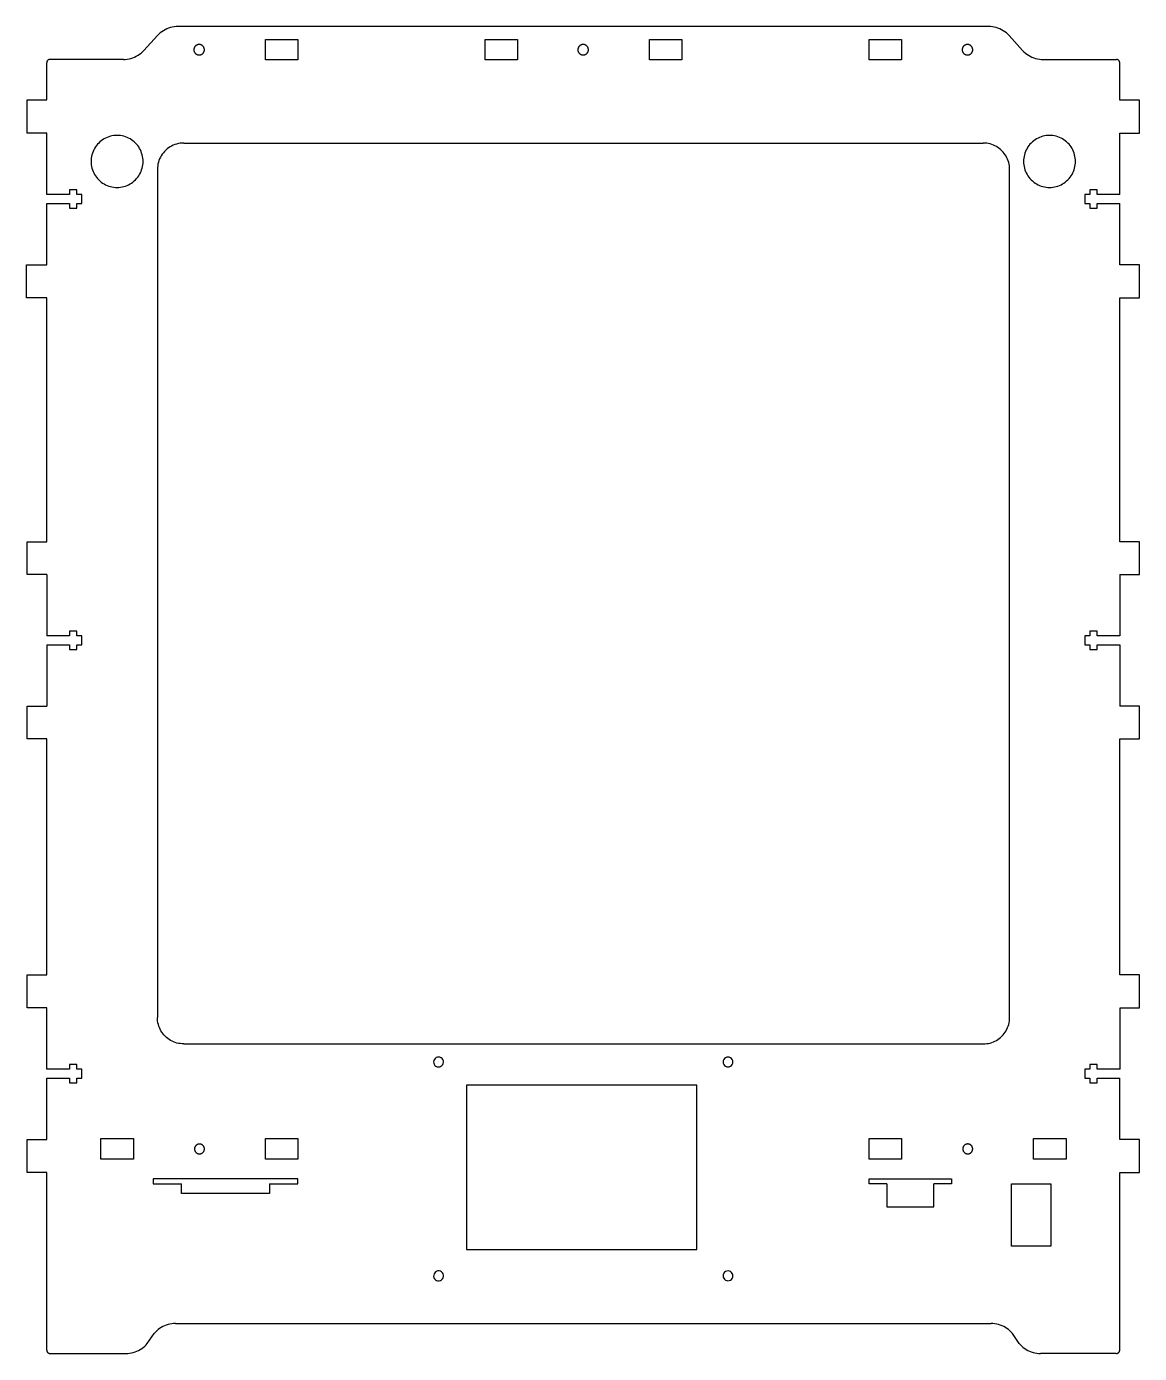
# Model space of a CAD drawing. Header units: centimetres. Extents: x 0 to 166, y 0 to 213.
# Drawn here: x 42.72 to 76.56, y 44.99 to 85.32 of the extents above; entities that cross this region are included whole.
import ezdxf

# ---------------------------------------------------------------- set-up
doc = ezdxf.new("R2010")
doc.units = ezdxf.units.CM
doc.header["$MEASUREMENT"] = 0
doc.layers.add('222 mks tft28 sbase dual 6mm v2_222 mks tft28 sbase dual 6mm', color=7, linetype='Continuous')

msp = doc.modelspace()

# ---------------------------------------------------------------- linework, layer by layer
at = {"layer": '222 mks tft28 sbase dual 6mm v2_222 mks tft28 sbase dual 6mm'}
for p, q in [((46.788, 85.13), (46.744, 85.091)), ((46.834, 85.166), (46.788, 85.13)), ((46.883, 85.198), (46.834, 85.166)), ((46.934, 85.227), (46.883, 85.198)), ((46.987, 85.253), (46.934, 85.227)), ((47.042, 85.275), (46.987, 85.253)), ((47.098, 85.293), (47.042, 85.275)), ((47.155, 85.307), (47.098, 85.293)), ((47.213, 85.317), (47.155, 85.307)), ((47.271, 85.323), (47.213, 85.317)), ((47.33, 85.325), (47.271, 85.323)), ((71.971, 85.325), (47.33, 85.325)), ((72.029, 85.323), (71.971, 85.325)), ((72.088, 85.317), (72.029, 85.323)), ((72.146, 85.307), (72.088, 85.317)), ((72.203, 85.293), (72.146, 85.307)), ((72.259, 85.275), (72.203, 85.293)), ((72.313, 85.253), (72.259, 85.275)), ((72.366, 85.227), (72.313, 85.253)), ((72.417, 85.198), (72.366, 85.227)), ((72.466, 85.166), (72.417, 85.198)), ((72.513, 85.13), (72.466, 85.166)), ((72.557, 85.091), (72.513, 85.13)), ((46.703, 85.049), (46.293, 84.601)), ((46.744, 85.091), (46.703, 85.049)), ((47.832, 84.7), (47.827, 84.691)), ((47.837, 84.709), (47.832, 84.7)), ((47.843, 84.717), (47.837, 84.709)), ((47.85, 84.725), (47.843, 84.717)), ((47.857, 84.733), (47.85, 84.725)), ((47.865, 84.74), (47.857, 84.733)), ((47.873, 84.747), (47.865, 84.74)), ((47.881, 84.753), (47.873, 84.747)), ((47.89, 84.758), (47.881, 84.753)), ((47.899, 84.763), (47.89, 84.758)), ((47.909, 84.768), (47.899, 84.763)), ((47.919, 84.771), (47.909, 84.768)), ((47.929, 84.774), (47.919, 84.771)), ((47.939, 84.777), (47.929, 84.774)), ((47.949, 84.778), (47.939, 84.777)), ((47.96, 84.78), (47.949, 84.778)), ((47.97, 84.78), (47.96, 84.78)), ((47.981, 84.78), (47.97, 84.78)), ((47.991, 84.778), (47.981, 84.78)), ((48.001, 84.777), (47.991, 84.778)), ((48.012, 84.774), (48.001, 84.777)), ((48.022, 84.771), (48.012, 84.774)), ((48.031, 84.768), (48.022, 84.771)), ((48.041, 84.763), (48.031, 84.768)), ((48.05, 84.758), (48.041, 84.763)), ((48.059, 84.753), (48.05, 84.758)), ((48.068, 84.747), (48.059, 84.753)), ((48.076, 84.74), (48.068, 84.747)), ((48.083, 84.733), (48.076, 84.74)), ((48.091, 84.725), (48.083, 84.733)), ((48.097, 84.717), (48.091, 84.725)), ((48.103, 84.709), (48.097, 84.717)), ((48.109, 84.7), (48.103, 84.709)), ((48.114, 84.691), (48.109, 84.7)), ((49.987, 84.931), (50.972, 84.931)), ((49.987, 84.311), (49.987, 84.931)), ((50.972, 84.931), (50.972, 84.311)), ((56.664, 84.931), (57.649, 84.931)), ((56.664, 84.311), (56.664, 84.931)), ((57.649, 84.931), (57.649, 84.311)), ((59.508, 84.7), (59.503, 84.691)), ((59.513, 84.709), (59.508, 84.7)), ((59.519, 84.717), (59.513, 84.709)), ((59.526, 84.725), (59.519, 84.717)), ((59.533, 84.733), (59.526, 84.725)), ((59.541, 84.74), (59.533, 84.733)), ((59.549, 84.747), (59.541, 84.74)), ((59.557, 84.753), (59.549, 84.747)), ((59.566, 84.758), (59.557, 84.753)), ((59.575, 84.763), (59.566, 84.758)), ((59.585, 84.768), (59.575, 84.763)), ((59.595, 84.771), (59.585, 84.768)), ((59.605, 84.774), (59.595, 84.771)), ((59.615, 84.777), (59.605, 84.774)), ((59.625, 84.778), (59.615, 84.777)), ((59.636, 84.78), (59.625, 84.778)), ((59.646, 84.78), (59.636, 84.78)), ((59.657, 84.78), (59.646, 84.78)), ((59.667, 84.778), (59.657, 84.78)), ((59.677, 84.777), (59.667, 84.778)), ((59.688, 84.774), (59.677, 84.777)), ((59.698, 84.771), (59.688, 84.774)), ((59.707, 84.768), (59.698, 84.771)), ((59.717, 84.763), (59.707, 84.768)), ((59.726, 84.758), (59.717, 84.763)), ((59.735, 84.753), (59.726, 84.758)), ((59.744, 84.747), (59.735, 84.753)), ((59.752, 84.74), (59.744, 84.747)), ((59.759, 84.733), (59.752, 84.74)), ((59.767, 84.725), (59.759, 84.733)), ((59.773, 84.717), (59.767, 84.725)), ((59.779, 84.709), (59.773, 84.717)), ((59.785, 84.7), (59.779, 84.709)), ((59.79, 84.691), (59.785, 84.7)), ((61.664, 84.931), (62.649, 84.931)), ((61.664, 84.311), (61.664, 84.931)), ((62.649, 84.931), (62.649, 84.311)), ((68.341, 84.311), (68.341, 84.931)), ((68.341, 84.931), (69.326, 84.931)), ((69.326, 84.931), (69.326, 84.311)), ((71.192, 84.7), (71.187, 84.691)), ((71.197, 84.709), (71.192, 84.7)), ((71.203, 84.717), (71.197, 84.709)), ((71.21, 84.725), (71.203, 84.717)), ((71.217, 84.733), (71.21, 84.725)), ((71.225, 84.74), (71.217, 84.733)), ((71.233, 84.747), (71.225, 84.74)), ((71.241, 84.753), (71.233, 84.747)), ((71.25, 84.758), (71.241, 84.753)), ((71.259, 84.763), (71.25, 84.758)), ((71.269, 84.768), (71.259, 84.763)), ((71.279, 84.771), (71.269, 84.768)), ((71.289, 84.774), (71.279, 84.771)), ((71.299, 84.777), (71.289, 84.774)), ((71.309, 84.778), (71.299, 84.777)), ((71.32, 84.78), (71.309, 84.778)), ((71.33, 84.78), (71.32, 84.78)), ((71.341, 84.78), (71.33, 84.78)), ((71.351, 84.778), (71.341, 84.78)), ((71.361, 84.777), (71.351, 84.778)), ((71.372, 84.774), (71.361, 84.777)), ((71.382, 84.771), (71.372, 84.774)), ((71.391, 84.768), (71.382, 84.771)), ((71.401, 84.763), (71.391, 84.768)), ((71.41, 84.758), (71.401, 84.763)), ((71.419, 84.753), (71.41, 84.758)), ((71.428, 84.747), (71.419, 84.753)), ((71.436, 84.74), (71.428, 84.747)), ((71.443, 84.733), (71.436, 84.74)), ((71.451, 84.725), (71.443, 84.733)), ((71.457, 84.717), (71.451, 84.725)), ((71.463, 84.709), (71.457, 84.717)), ((71.469, 84.7), (71.463, 84.709)), ((71.474, 84.691), (71.469, 84.7)), ((72.598, 85.049), (72.557, 85.091)), ((72.598, 85.049), (73.008, 84.601)), ((43.363, 84.294), (43.359, 84.289)), ((43.367, 84.299), (43.363, 84.294)), ((43.372, 84.303), (43.367, 84.299)), ((43.377, 84.307), (43.372, 84.303)), ((43.382, 84.311), (43.377, 84.307)), ((43.387, 84.314), (43.382, 84.311)), ((43.393, 84.317), (43.387, 84.314)), ((43.398, 84.319), (43.393, 84.317)), ((43.404, 84.321), (43.398, 84.319)), ((43.41, 84.323), (43.404, 84.321)), ((43.416, 84.324), (43.41, 84.323)), ((43.423, 84.325), (43.416, 84.324)), ((45.666, 84.325), (43.423, 84.325)), ((45.666, 84.325), (45.725, 84.327)), ((45.725, 84.327), (45.783, 84.333)), ((45.783, 84.333), (45.841, 84.343)), ((45.841, 84.343), (45.898, 84.357)), ((45.898, 84.357), (45.954, 84.375)), ((45.954, 84.375), (46.008, 84.397)), ((46.008, 84.397), (46.061, 84.422)), ((46.061, 84.422), (46.112, 84.452)), ((46.112, 84.452), (46.161, 84.484)), ((46.161, 84.484), (46.208, 84.52)), ((46.208, 84.52), (46.252, 84.559)), ((46.252, 84.559), (46.293, 84.601)), ((47.811, 84.63), (47.81, 84.62)), ((47.81, 84.62), (47.811, 84.609)), ((47.812, 84.641), (47.811, 84.63)), ((47.811, 84.609), (47.812, 84.599)), ((47.813, 84.651), (47.812, 84.641)), ((47.812, 84.599), (47.813, 84.589)), ((47.816, 84.661), (47.813, 84.651)), ((47.813, 84.589), (47.816, 84.578)), ((47.819, 84.671), (47.816, 84.661)), ((47.816, 84.578), (47.819, 84.568)), ((47.822, 84.681), (47.819, 84.671)), ((47.819, 84.568), (47.822, 84.559)), ((47.827, 84.691), (47.822, 84.681)), ((47.822, 84.559), (47.827, 84.549)), ((47.827, 84.549), (47.832, 84.54)), ((47.832, 84.54), (47.837, 84.531)), ((47.837, 84.531), (47.843, 84.522)), ((47.843, 84.522), (47.85, 84.514)), ((47.85, 84.514), (47.857, 84.507)), ((47.857, 84.507), (47.865, 84.5)), ((47.865, 84.5), (47.873, 84.493)), ((47.873, 84.493), (47.881, 84.487)), ((47.881, 84.487), (47.89, 84.481)), ((47.89, 84.481), (47.899, 84.476)), ((47.899, 84.476), (47.909, 84.472)), ((47.909, 84.472), (47.919, 84.468)), ((47.919, 84.468), (47.929, 84.465)), ((47.929, 84.465), (47.939, 84.463)), ((47.939, 84.463), (47.949, 84.461)), ((47.949, 84.461), (47.96, 84.46)), ((47.96, 84.46), (47.97, 84.46)), ((47.97, 84.46), (47.981, 84.46)), ((47.981, 84.46), (47.991, 84.461)), ((47.991, 84.461), (48.001, 84.463)), ((48.001, 84.463), (48.012, 84.465)), ((48.012, 84.465), (48.022, 84.468)), ((48.022, 84.468), (48.031, 84.472)), ((48.031, 84.472), (48.041, 84.476)), ((48.041, 84.476), (48.05, 84.481)), ((48.05, 84.481), (48.059, 84.487)), ((48.059, 84.487), (48.068, 84.493)), ((48.068, 84.493), (48.076, 84.5)), ((48.076, 84.5), (48.083, 84.507)), ((48.083, 84.507), (48.091, 84.514)), ((48.091, 84.514), (48.097, 84.522)), ((48.097, 84.522), (48.103, 84.531)), ((48.103, 84.531), (48.109, 84.54)), ((48.109, 84.54), (48.114, 84.549)), ((48.118, 84.681), (48.114, 84.691)), ((48.114, 84.549), (48.118, 84.559)), ((48.122, 84.671), (48.118, 84.681)), ((48.118, 84.559), (48.122, 84.568)), ((48.125, 84.661), (48.122, 84.671)), ((48.122, 84.568), (48.125, 84.578)), ((48.127, 84.651), (48.125, 84.661)), ((48.125, 84.578), (48.127, 84.589)), ((48.129, 84.641), (48.127, 84.651)), ((48.127, 84.589), (48.129, 84.599)), ((48.13, 84.63), (48.129, 84.641)), ((48.129, 84.599), (48.13, 84.609)), ((48.13, 84.62), (48.13, 84.63)), ((48.13, 84.609), (48.13, 84.62)), ((50.972, 84.311), (49.987, 84.311)), ((57.649, 84.311), (56.664, 84.311)), ((59.487, 84.63), (59.486, 84.62)), ((59.486, 84.62), (59.487, 84.609)), ((59.488, 84.641), (59.487, 84.63)), ((59.487, 84.609), (59.488, 84.599)), ((59.489, 84.651), (59.488, 84.641)), ((59.488, 84.599), (59.489, 84.589)), ((59.492, 84.661), (59.489, 84.651)), ((59.489, 84.589), (59.492, 84.578)), ((59.495, 84.671), (59.492, 84.661)), ((59.492, 84.578), (59.495, 84.568)), ((59.498, 84.681), (59.495, 84.671)), ((59.495, 84.568), (59.498, 84.559)), ((59.503, 84.691), (59.498, 84.681)), ((59.498, 84.559), (59.503, 84.549)), ((59.503, 84.549), (59.508, 84.54)), ((59.508, 84.54), (59.513, 84.531)), ((59.513, 84.531), (59.519, 84.522)), ((59.519, 84.522), (59.526, 84.514)), ((59.526, 84.514), (59.533, 84.507)), ((59.533, 84.507), (59.541, 84.5)), ((59.541, 84.5), (59.549, 84.493)), ((59.549, 84.493), (59.557, 84.487)), ((59.557, 84.487), (59.566, 84.481)), ((59.566, 84.481), (59.575, 84.476)), ((59.575, 84.476), (59.585, 84.472)), ((59.585, 84.472), (59.595, 84.468)), ((59.595, 84.468), (59.605, 84.465)), ((59.605, 84.465), (59.615, 84.463)), ((59.615, 84.463), (59.625, 84.461)), ((59.625, 84.461), (59.636, 84.46)), ((59.636, 84.46), (59.646, 84.46)), ((59.646, 84.46), (59.657, 84.46)), ((59.657, 84.46), (59.667, 84.461)), ((59.667, 84.461), (59.677, 84.463)), ((59.677, 84.463), (59.688, 84.465)), ((59.688, 84.465), (59.698, 84.468)), ((59.698, 84.468), (59.707, 84.472)), ((59.707, 84.472), (59.717, 84.476)), ((59.717, 84.476), (59.726, 84.481)), ((59.726, 84.481), (59.735, 84.487)), ((59.735, 84.487), (59.744, 84.493)), ((59.744, 84.493), (59.752, 84.5)), ((59.752, 84.5), (59.759, 84.507)), ((59.759, 84.507), (59.767, 84.514)), ((59.767, 84.514), (59.773, 84.522)), ((59.773, 84.522), (59.779, 84.531)), ((59.779, 84.531), (59.785, 84.54)), ((59.785, 84.54), (59.79, 84.549)), ((59.794, 84.681), (59.79, 84.691)), ((59.79, 84.549), (59.794, 84.559)), ((59.798, 84.671), (59.794, 84.681)), ((59.794, 84.559), (59.798, 84.568)), ((59.801, 84.661), (59.798, 84.671)), ((59.798, 84.568), (59.801, 84.578)), ((59.803, 84.651), (59.801, 84.661)), ((59.801, 84.578), (59.803, 84.589)), ((59.805, 84.641), (59.803, 84.651)), ((59.803, 84.589), (59.805, 84.599)), ((59.806, 84.63), (59.805, 84.641)), ((59.805, 84.599), (59.806, 84.609)), ((59.806, 84.62), (59.806, 84.63)), ((59.806, 84.609), (59.806, 84.62)), ((62.649, 84.311), (61.664, 84.311)), ((69.326, 84.311), (68.341, 84.311)), ((71.171, 84.63), (71.17, 84.62)), ((71.17, 84.62), (71.171, 84.609)), ((71.172, 84.641), (71.171, 84.63)), ((71.171, 84.609), (71.172, 84.599)), ((71.173, 84.651), (71.172, 84.641)), ((71.172, 84.599), (71.173, 84.589)), ((71.176, 84.661), (71.173, 84.651)), ((71.173, 84.589), (71.176, 84.578)), ((71.179, 84.671), (71.176, 84.661)), ((71.176, 84.578), (71.179, 84.568)), ((71.182, 84.681), (71.179, 84.671)), ((71.179, 84.568), (71.182, 84.559)), ((71.187, 84.691), (71.182, 84.681)), ((71.182, 84.559), (71.187, 84.549)), ((71.187, 84.549), (71.192, 84.54)), ((71.192, 84.54), (71.197, 84.531)), ((71.197, 84.531), (71.203, 84.522)), ((71.203, 84.522), (71.21, 84.514)), ((71.21, 84.514), (71.217, 84.507)), ((71.217, 84.507), (71.225, 84.5)), ((71.225, 84.5), (71.233, 84.493)), ((71.233, 84.493), (71.241, 84.487)), ((71.241, 84.487), (71.25, 84.481)), ((71.25, 84.481), (71.259, 84.476)), ((71.259, 84.476), (71.269, 84.472)), ((71.269, 84.472), (71.279, 84.468)), ((71.279, 84.468), (71.289, 84.465)), ((71.289, 84.465), (71.299, 84.463)), ((71.299, 84.463), (71.309, 84.461)), ((71.309, 84.461), (71.32, 84.46)), ((71.32, 84.46), (71.33, 84.46)), ((71.33, 84.46), (71.341, 84.46)), ((71.341, 84.46), (71.351, 84.461)), ((71.351, 84.461), (71.361, 84.463)), ((71.361, 84.463), (71.372, 84.465)), ((71.372, 84.465), (71.382, 84.468)), ((71.382, 84.468), (71.391, 84.472)), ((71.391, 84.472), (71.401, 84.476)), ((71.401, 84.476), (71.41, 84.481)), ((71.41, 84.481), (71.419, 84.487)), ((71.419, 84.487), (71.428, 84.493)), ((71.428, 84.493), (71.436, 84.5)), ((71.436, 84.5), (71.443, 84.507)), ((71.443, 84.507), (71.451, 84.514)), ((71.451, 84.514), (71.457, 84.522)), ((71.457, 84.522), (71.463, 84.531)), ((71.463, 84.531), (71.469, 84.54)), ((71.469, 84.54), (71.474, 84.549)), ((71.478, 84.681), (71.474, 84.691)), ((71.474, 84.549), (71.478, 84.559)), ((71.482, 84.671), (71.478, 84.681)), ((71.478, 84.559), (71.482, 84.568)), ((71.485, 84.661), (71.482, 84.671)), ((71.482, 84.568), (71.485, 84.578)), ((71.487, 84.651), (71.485, 84.661)), ((71.485, 84.578), (71.487, 84.589)), ((71.489, 84.641), (71.487, 84.651)), ((71.487, 84.589), (71.489, 84.599)), ((71.49, 84.63), (71.489, 84.641)), ((71.489, 84.599), (71.49, 84.609)), ((71.49, 84.62), (71.49, 84.63)), ((71.49, 84.609), (71.49, 84.62)), ((73.008, 84.601), (73.049, 84.559)), ((73.049, 84.559), (73.093, 84.52)), ((73.093, 84.52), (73.139, 84.484)), ((73.139, 84.484), (73.188, 84.452)), ((73.188, 84.452), (73.239, 84.422)), ((73.239, 84.422), (73.292, 84.397)), ((73.292, 84.397), (73.347, 84.375)), ((73.347, 84.375), (73.402, 84.357)), ((73.402, 84.357), (73.46, 84.343)), ((73.46, 84.343), (73.517, 84.333)), ((73.517, 84.333), (73.576, 84.327)), ((73.576, 84.327), (73.635, 84.325)), ((73.635, 84.325), (75.86, 84.325)), ((75.867, 84.325), (75.86, 84.325)), ((75.873, 84.324), (75.867, 84.325)), ((75.88, 84.323), (75.873, 84.324)), ((75.886, 84.321), (75.88, 84.323)), ((75.892, 84.32), (75.886, 84.321)), ((75.898, 84.317), (75.892, 84.32)), ((75.904, 84.315), (75.898, 84.317)), ((75.91, 84.311), (75.904, 84.315)), ((75.916, 84.308), (75.91, 84.311)), ((75.921, 84.304), (75.916, 84.308)), ((75.926, 84.3), (75.921, 84.304)), ((75.931, 84.296), (75.926, 84.3)), ((75.935, 84.291), (75.931, 84.296)), ((43.341, 84.25), (43.34, 84.244)), ((43.34, 84.244), (43.34, 84.237)), ((43.34, 84.237), (43.34, 84.231)), ((43.34, 84.231), (43.34, 84.225)), ((43.34, 83.099), (43.34, 84.225)), ((43.343, 84.256), (43.341, 84.25)), ((43.344, 84.262), (43.343, 84.256)), ((43.346, 84.268), (43.344, 84.262)), ((43.349, 84.274), (43.346, 84.268)), ((43.352, 84.279), (43.349, 84.274)), ((43.355, 84.284), (43.352, 84.279)), ((43.359, 84.289), (43.355, 84.284)), ((75.94, 84.286), (75.935, 84.291)), ((75.943, 84.28), (75.94, 84.286)), ((75.947, 84.275), (75.943, 84.28)), ((75.95, 84.269), (75.947, 84.275)), ((75.953, 84.263), (75.95, 84.269)), ((75.955, 84.257), (75.953, 84.263)), ((75.957, 84.251), (75.955, 84.257)), ((75.958, 84.244), (75.957, 84.251)), ((75.959, 84.238), (75.958, 84.244)), ((75.96, 84.231), (75.959, 84.238)), ((75.96, 84.225), (75.96, 84.231)), ((75.96, 83.085), (75.96, 84.225)), ((42.74, 83.099), (43.34, 83.099)), ((42.74, 82.085), (42.74, 83.099)), ((76.56, 83.085), (75.96, 83.085)), ((76.56, 82.085), (76.56, 83.085)), ((43.34, 82.085), (42.74, 82.085)), ((43.34, 80.224), (43.34, 82.085)), ((45.036, 81.882), (44.994, 81.852)), ((45.08, 81.909), (45.036, 81.882)), ((45.126, 81.933), (45.08, 81.909)), ((45.173, 81.955), (45.126, 81.933)), ((45.221, 81.973), (45.173, 81.955)), ((45.271, 81.988), (45.221, 81.973)), ((45.321, 82), (45.271, 81.988)), ((45.372, 82.008), (45.321, 82)), ((45.424, 82.013), (45.372, 82.008)), ((45.475, 82.015), (45.424, 82.013)), ((45.527, 82.013), (45.475, 82.015)), ((45.578, 82.008), (45.527, 82.013)), ((45.629, 82), (45.578, 82.008)), ((45.68, 81.988), (45.629, 82)), ((45.729, 81.973), (45.68, 81.988)), ((45.778, 81.955), (45.729, 81.973)), ((45.825, 81.933), (45.778, 81.955)), ((45.87, 81.909), (45.825, 81.933)), ((45.914, 81.882), (45.87, 81.909)), ((45.956, 81.852), (45.914, 81.882)), ((73.386, 81.882), (73.344, 81.852)), ((73.43, 81.909), (73.386, 81.882)), ((73.476, 81.933), (73.43, 81.909)), ((73.523, 81.955), (73.476, 81.933)), ((73.571, 81.973), (73.523, 81.955)), ((73.621, 81.988), (73.571, 81.973)), ((73.671, 82), (73.621, 81.988)), ((73.722, 82.008), (73.671, 82)), ((73.774, 82.013), (73.722, 82.008)), ((73.825, 82.015), (73.774, 82.013)), ((73.877, 82.013), (73.825, 82.015)), ((73.928, 82.008), (73.877, 82.013)), ((73.979, 82), (73.928, 82.008)), ((74.03, 81.988), (73.979, 82)), ((74.079, 81.973), (74.03, 81.988)), ((74.128, 81.955), (74.079, 81.973)), ((74.175, 81.933), (74.128, 81.955)), ((74.22, 81.909), (74.175, 81.933)), ((74.264, 81.882), (74.22, 81.909)), ((74.306, 81.852), (74.264, 81.882)), ((75.96, 80.224), (75.96, 82.085)), ((75.96, 82.085), (76.56, 82.085)), ((44.727, 81.479), (44.712, 81.429)), ((44.745, 81.527), (44.727, 81.479)), ((44.767, 81.574), (44.745, 81.527)), ((44.791, 81.62), (44.767, 81.574)), ((44.818, 81.664), (44.791, 81.62)), ((44.848, 81.706), (44.818, 81.664)), ((44.881, 81.746), (44.848, 81.706)), ((44.917, 81.783), (44.881, 81.746)), ((44.954, 81.819), (44.917, 81.783)), ((44.994, 81.852), (44.954, 81.819)), ((45.996, 81.819), (45.956, 81.852)), ((46.034, 81.783), (45.996, 81.819)), ((46.069, 81.746), (46.034, 81.783)), ((46.102, 81.706), (46.069, 81.746)), ((46.132, 81.664), (46.102, 81.706)), ((46.159, 81.62), (46.132, 81.664)), ((46.184, 81.574), (46.159, 81.62)), ((46.205, 81.527), (46.184, 81.574)), ((46.223, 81.479), (46.205, 81.527)), ((46.238, 81.429), (46.223, 81.479)), ((46.882, 81.488), (46.849, 81.444)), ((46.918, 81.529), (46.882, 81.488)), ((46.956, 81.568), (46.918, 81.529)), ((46.998, 81.604), (46.956, 81.568)), ((47.041, 81.637), (46.998, 81.604)), ((47.087, 81.667), (47.041, 81.637)), ((47.134, 81.693), (47.087, 81.667)), ((47.184, 81.717), (47.134, 81.693)), ((47.234, 81.737), (47.184, 81.717)), ((47.287, 81.753), (47.234, 81.737)), ((47.34, 81.766), (47.287, 81.753)), ((47.393, 81.776), (47.34, 81.766)), ((47.448, 81.781), (47.393, 81.776)), ((47.502, 81.783), (47.448, 81.781)), ((47.502, 81.783), (71.812, 81.783)), ((71.864, 81.781), (71.812, 81.783)), ((71.916, 81.776), (71.864, 81.781)), ((71.968, 81.768), (71.916, 81.776)), ((72.019, 81.756), (71.968, 81.768)), ((72.069, 81.741), (72.019, 81.756)), ((72.118, 81.722), (72.069, 81.741)), ((72.166, 81.7), (72.118, 81.722)), ((72.212, 81.676), (72.166, 81.7)), ((72.256, 81.648), (72.212, 81.676)), ((72.299, 81.618), (72.256, 81.648)), ((72.339, 81.584), (72.299, 81.618)), ((72.377, 81.549), (72.339, 81.584)), ((72.413, 81.51), (72.377, 81.549)), ((72.446, 81.47), (72.413, 81.51)), ((72.477, 81.427), (72.446, 81.47)), ((73.077, 81.479), (73.062, 81.429)), ((73.095, 81.527), (73.077, 81.479)), ((73.117, 81.574), (73.095, 81.527)), ((73.141, 81.62), (73.117, 81.574)), ((73.168, 81.664), (73.141, 81.62)), ((73.198, 81.706), (73.168, 81.664)), ((73.231, 81.746), (73.198, 81.706)), ((73.267, 81.783), (73.231, 81.746)), ((73.304, 81.819), (73.267, 81.783)), ((73.344, 81.852), (73.304, 81.819)), ((74.346, 81.819), (74.306, 81.852)), ((74.384, 81.783), (74.346, 81.819)), ((74.419, 81.746), (74.384, 81.783)), ((74.452, 81.706), (74.419, 81.746)), ((74.482, 81.664), (74.452, 81.706)), ((74.509, 81.62), (74.482, 81.664)), ((74.534, 81.574), (74.509, 81.62)), ((74.555, 81.527), (74.534, 81.574)), ((74.573, 81.479), (74.555, 81.527)), ((74.588, 81.429), (74.573, 81.479)), ((44.687, 81.277), (44.685, 81.225)), ((44.685, 81.225), (44.687, 81.173)), ((44.692, 81.328), (44.687, 81.277)), ((44.687, 81.173), (44.692, 81.122)), ((44.7, 81.379), (44.692, 81.328)), ((44.692, 81.122), (44.7, 81.071)), ((44.712, 81.429), (44.7, 81.379)), ((44.7, 81.071), (44.712, 81.02)), ((46.25, 81.379), (46.238, 81.429)), ((46.238, 81.02), (46.25, 81.071)), ((46.258, 81.328), (46.25, 81.379)), ((46.25, 81.071), (46.258, 81.122)), ((46.264, 81.277), (46.258, 81.328)), ((46.258, 81.122), (46.264, 81.173)), ((46.265, 81.225), (46.264, 81.277)), ((46.264, 81.173), (46.265, 81.225)), ((46.71, 81.092), (46.704, 81.038)), ((46.719, 81.146), (46.71, 81.092)), ((46.732, 81.199), (46.719, 81.146)), ((46.749, 81.251), (46.732, 81.199)), ((46.769, 81.302), (46.749, 81.251)), ((46.792, 81.351), (46.769, 81.302)), ((46.819, 81.399), (46.792, 81.351)), ((46.849, 81.444), (46.819, 81.399)), ((72.504, 81.383), (72.477, 81.427)), ((72.529, 81.337), (72.504, 81.383)), ((72.551, 81.289), (72.529, 81.337)), ((72.569, 81.24), (72.551, 81.289)), ((72.584, 81.19), (72.569, 81.24)), ((72.596, 81.139), (72.584, 81.19)), ((72.605, 81.087), (72.596, 81.139)), ((72.61, 81.035), (72.605, 81.087)), ((73.037, 81.277), (73.035, 81.225)), ((73.035, 81.225), (73.037, 81.173)), ((73.042, 81.328), (73.037, 81.277)), ((73.037, 81.173), (73.042, 81.122)), ((73.05, 81.379), (73.042, 81.328)), ((73.042, 81.122), (73.05, 81.071)), ((73.062, 81.429), (73.05, 81.379)), ((73.05, 81.071), (73.062, 81.02)), ((74.6, 81.379), (74.588, 81.429)), ((74.588, 81.02), (74.6, 81.071)), ((74.608, 81.328), (74.6, 81.379)), ((74.6, 81.071), (74.608, 81.122)), ((74.614, 81.277), (74.608, 81.328)), ((74.608, 81.122), (74.614, 81.173)), ((74.615, 81.225), (74.614, 81.277)), ((74.614, 81.173), (74.615, 81.225)), ((44.712, 81.02), (44.727, 80.971)), ((44.727, 80.971), (44.745, 80.923)), ((44.745, 80.923), (44.767, 80.875)), ((44.767, 80.875), (44.791, 80.83)), ((44.791, 80.83), (44.818, 80.786)), ((44.818, 80.786), (44.848, 80.744)), ((44.848, 80.744), (44.881, 80.704)), ((44.881, 80.704), (44.917, 80.666)), ((44.917, 80.666), (44.954, 80.631)), ((45.996, 80.631), (46.034, 80.666)), ((46.034, 80.666), (46.069, 80.704)), ((46.069, 80.704), (46.102, 80.744)), ((46.102, 80.744), (46.132, 80.786)), ((46.132, 80.786), (46.159, 80.83)), ((46.159, 80.83), (46.184, 80.875)), ((46.184, 80.875), (46.205, 80.923)), ((46.205, 80.923), (46.223, 80.971)), ((46.223, 80.971), (46.238, 81.02)), ((46.704, 81.038), (46.702, 80.983)), ((46.702, 80.983), (46.702, 55.203)), ((72.612, 80.983), (72.61, 81.035)), ((72.612, 55.203), (72.612, 80.983)), ((73.062, 81.02), (73.077, 80.971)), ((73.077, 80.971), (73.095, 80.923)), ((73.095, 80.923), (73.117, 80.875)), ((73.117, 80.875), (73.141, 80.83)), ((73.141, 80.83), (73.168, 80.786)), ((73.168, 80.786), (73.198, 80.744)), ((73.198, 80.744), (73.231, 80.704)), ((73.231, 80.704), (73.267, 80.666)), ((73.267, 80.666), (73.304, 80.631)), ((74.346, 80.631), (74.384, 80.666)), ((74.384, 80.666), (74.419, 80.704)), ((74.419, 80.704), (74.452, 80.744)), ((74.452, 80.744), (74.482, 80.786)), ((74.482, 80.786), (74.509, 80.83)), ((74.509, 80.83), (74.534, 80.875)), ((74.534, 80.875), (74.555, 80.923)), ((74.555, 80.923), (74.573, 80.971)), ((74.573, 80.971), (74.588, 81.02)), ((44.031, 80.364), (44.031, 80.224)), ((44.251, 80.364), (44.031, 80.364)), ((44.251, 80.224), (44.251, 80.364)), ((44.954, 80.631), (44.994, 80.598)), ((44.994, 80.598), (45.036, 80.568)), ((45.036, 80.568), (45.08, 80.541)), ((45.08, 80.541), (45.126, 80.516)), ((45.126, 80.516), (45.173, 80.495)), ((45.173, 80.495), (45.221, 80.477)), ((45.221, 80.477), (45.271, 80.462)), ((45.271, 80.462), (45.321, 80.45)), ((45.321, 80.45), (45.372, 80.442)), ((45.372, 80.442), (45.424, 80.437)), ((45.424, 80.437), (45.475, 80.435)), ((45.475, 80.435), (45.527, 80.437)), ((45.527, 80.437), (45.578, 80.442)), ((45.578, 80.442), (45.629, 80.45)), ((45.629, 80.45), (45.68, 80.462)), ((45.68, 80.462), (45.729, 80.477)), ((45.729, 80.477), (45.778, 80.495)), ((45.778, 80.495), (45.825, 80.516)), ((45.825, 80.516), (45.87, 80.541)), ((45.87, 80.541), (45.914, 80.568)), ((45.914, 80.568), (45.956, 80.598)), ((45.956, 80.598), (45.996, 80.631)), ((73.304, 80.631), (73.344, 80.598)), ((73.344, 80.598), (73.386, 80.568)), ((73.386, 80.568), (73.43, 80.541)), ((73.43, 80.541), (73.476, 80.516)), ((73.476, 80.516), (73.523, 80.495)), ((73.523, 80.495), (73.571, 80.477)), ((73.571, 80.477), (73.621, 80.462)), ((73.621, 80.462), (73.671, 80.45)), ((73.671, 80.45), (73.722, 80.442)), ((73.722, 80.442), (73.774, 80.437)), ((73.774, 80.437), (73.825, 80.435)), ((73.825, 80.435), (73.877, 80.437)), ((73.877, 80.437), (73.928, 80.442)), ((73.928, 80.442), (73.979, 80.45)), ((73.979, 80.45), (74.03, 80.462)), ((74.03, 80.462), (74.079, 80.477)), ((74.079, 80.477), (74.128, 80.495)), ((74.128, 80.495), (74.175, 80.516)), ((74.175, 80.516), (74.22, 80.541)), ((74.22, 80.541), (74.264, 80.568)), ((74.264, 80.568), (74.306, 80.598)), ((74.306, 80.598), (74.346, 80.631)), ((75.049, 80.364), (75.049, 80.224)), ((75.269, 80.364), (75.049, 80.364)), ((75.269, 80.224), (75.269, 80.364)), ((44.031, 80.224), (43.34, 80.224)), ((43.34, 79.944), (44.031, 79.944)), ((43.34, 78.084), (43.34, 79.944)), ((44.031, 79.944), (44.031, 79.804)), ((44.401, 80.224), (44.251, 80.224)), ((44.252, 79.804), (44.251, 79.944)), ((44.251, 79.944), (44.401, 79.944)), ((44.401, 79.944), (44.401, 80.224)), ((74.899, 80.224), (74.899, 79.944)), ((75.049, 80.224), (74.899, 80.224)), ((74.899, 79.944), (75.049, 79.944)), ((75.049, 79.944), (75.049, 79.804)), ((75.96, 80.224), (75.269, 80.224)), ((75.269, 79.804), (75.269, 79.944)), ((75.269, 79.944), (75.96, 79.944)), ((75.96, 78.084), (75.96, 79.944)), ((44.031, 79.804), (44.252, 79.804)), ((75.049, 79.804), (75.269, 79.804)), ((42.723, 78.084), (43.34, 78.084)), ((42.723, 77.084), (42.723, 78.084)), ((76.56, 78.084), (75.96, 78.084)), ((76.56, 77.084), (76.56, 78.084)), ((43.34, 77.084), (42.723, 77.084)), ((43.34, 69.667), (43.34, 77.084)), ((75.96, 77.084), (76.56, 77.084)), ((75.96, 69.667), (75.96, 77.084)), ((42.74, 69.667), (43.34, 69.667)), ((42.74, 68.67), (42.74, 69.667)), ((76.56, 69.667), (75.96, 69.667)), ((76.56, 68.67), (76.56, 69.667)), ((43.34, 68.67), (42.74, 68.67)), ((43.34, 68.67), (43.34, 66.81)), ((75.96, 68.67), (75.96, 66.81)), ((75.96, 68.67), (76.56, 68.67)), ((44.251, 66.95), (44.031, 66.95)), ((44.031, 66.95), (44.031, 66.81)), ((44.251, 66.81), (44.251, 66.95)), ((44.031, 66.81), (43.34, 66.81)), ((44.401, 66.81), (44.251, 66.81)), ((44.401, 66.528), (44.401, 66.81)), ((74.899, 66.81), (74.899, 66.53)), ((75.049, 66.81), (74.899, 66.81)), ((75.269, 66.948), (75.049, 66.948)), ((75.049, 66.948), (75.049, 66.81)), ((75.269, 66.81), (75.269, 66.948)), ((75.96, 66.81), (75.269, 66.81)), ((43.34, 66.528), (43.34, 64.667)), ((43.34, 66.528), (44.031, 66.528)), ((44.031, 66.528), (44.031, 66.388)), ((44.031, 66.388), (44.252, 66.388)), ((44.251, 66.528), (44.401, 66.528)), ((44.252, 66.388), (44.251, 66.528)), ((74.899, 66.53), (75.049, 66.53)), ((75.049, 66.53), (75.049, 66.39)), ((75.049, 66.39), (75.269, 66.39)), ((75.269, 66.39), (75.269, 66.53)), ((75.269, 66.53), (75.96, 66.53)), ((75.96, 66.53), (75.96, 64.667)), ((42.74, 64.667), (43.34, 64.667)), ((42.74, 63.67), (42.74, 64.667)), ((76.56, 64.667), (75.96, 64.667)), ((76.56, 63.67), (76.56, 64.667)), ((43.34, 63.67), (42.74, 63.67)), ((43.34, 56.497), (43.34, 63.67)), ((75.96, 63.67), (76.56, 63.67)), ((75.96, 56.497), (75.96, 63.67)), ((42.74, 55.497), (42.74, 56.497)), ((42.74, 56.497), (43.34, 56.497)), ((76.56, 56.497), (75.96, 56.497)), ((76.56, 55.497), (76.56, 56.497)), ((43.34, 55.497), (42.74, 55.497)), ((43.34, 53.639), (43.34, 55.497)), ((75.969, 53.639), (75.969, 55.497)), ((75.969, 55.497), (76.56, 55.497)), ((46.704, 55.151), (46.702, 55.203)), ((46.709, 55.099), (46.704, 55.151)), ((46.718, 55.047), (46.709, 55.099)), ((46.73, 54.996), (46.718, 55.047)), ((46.745, 54.946), (46.73, 54.996)), ((46.763, 54.897), (46.745, 54.946)), ((46.785, 54.849), (46.763, 54.897)), ((72.529, 54.849), (72.551, 54.897)), ((72.551, 54.897), (72.569, 54.946)), ((72.569, 54.946), (72.584, 54.996)), ((72.584, 54.996), (72.596, 55.047)), ((72.596, 55.047), (72.605, 55.099)), ((72.605, 55.099), (72.61, 55.151)), ((72.61, 55.151), (72.612, 55.203)), ((46.81, 54.803), (46.785, 54.849)), ((46.837, 54.759), (46.81, 54.803)), ((46.868, 54.716), (46.837, 54.759)), ((46.901, 54.675), (46.868, 54.716)), ((46.937, 54.637), (46.901, 54.675)), ((46.975, 54.601), (46.937, 54.637)), ((47.015, 54.568), (46.975, 54.601)), ((47.058, 54.538), (47.015, 54.568)), ((47.102, 54.51), (47.058, 54.538)), ((47.149, 54.485), (47.102, 54.51)), ((47.196, 54.464), (47.149, 54.485)), ((47.245, 54.445), (47.196, 54.464)), ((72.069, 54.445), (72.118, 54.464)), ((72.118, 54.464), (72.166, 54.485)), ((72.166, 54.485), (72.212, 54.51)), ((72.212, 54.51), (72.256, 54.538)), ((72.256, 54.538), (72.299, 54.568)), ((72.299, 54.568), (72.339, 54.601)), ((72.339, 54.601), (72.377, 54.637)), ((72.377, 54.637), (72.413, 54.675)), ((72.413, 54.675), (72.446, 54.716)), ((72.446, 54.716), (72.477, 54.759)), ((72.477, 54.759), (72.504, 54.803)), ((72.504, 54.803), (72.529, 54.849)), ((47.295, 54.43), (47.245, 54.445)), ((47.346, 54.418), (47.295, 54.43)), ((47.398, 54.41), (47.346, 54.418)), ((47.45, 54.405), (47.398, 54.41)), ((47.502, 54.403), (47.45, 54.405)), ((47.502, 54.403), (71.812, 54.403)), ((71.812, 54.403), (71.864, 54.405)), ((71.864, 54.405), (71.916, 54.41)), ((71.916, 54.41), (71.968, 54.418)), ((71.968, 54.418), (72.019, 54.43)), ((72.019, 54.43), (72.069, 54.445)), ((44.031, 53.779), (44.031, 53.639)), ((44.251, 53.779), (44.031, 53.779)), ((44.251, 53.639), (44.251, 53.779)), ((55.106, 53.896), (55.1, 53.857)), ((55.1, 53.857), (55.104, 53.818)), ((55.104, 53.818), (55.118, 53.782)), ((55.122, 53.932), (55.106, 53.896)), ((55.118, 53.782), (55.141, 53.75)), ((55.147, 53.962), (55.122, 53.932)), ((55.141, 53.75), (55.172, 53.725)), ((55.179, 53.985), (55.147, 53.962)), ((55.172, 53.725), (55.207, 53.709)), ((55.215, 53.999), (55.179, 53.985)), ((55.207, 53.709), (55.246, 53.703)), ((55.254, 54.003), (55.215, 53.999)), ((55.246, 53.703), (55.285, 53.707)), ((55.293, 53.997), (55.254, 54.003)), ((55.285, 53.707), (55.322, 53.721)), ((55.329, 53.981), (55.293, 53.997)), ((55.322, 53.721), (55.353, 53.744)), ((55.359, 53.956), (55.329, 53.981)), ((55.353, 53.744), (55.378, 53.774)), ((55.382, 53.924), (55.359, 53.956)), ((55.378, 53.774), (55.394, 53.81)), ((55.396, 53.888), (55.382, 53.924)), ((55.394, 53.81), (55.4, 53.849)), ((55.4, 53.849), (55.396, 53.888)), ((63.905, 53.892), (63.9, 53.853)), ((63.9, 53.853), (63.905, 53.814)), ((63.92, 53.928), (63.905, 53.892)), ((63.905, 53.814), (63.92, 53.778)), ((63.944, 53.959), (63.92, 53.928)), ((63.92, 53.778), (63.944, 53.747)), ((63.975, 53.983), (63.944, 53.959)), ((63.944, 53.747), (63.975, 53.723)), ((64.012, 53.998), (63.975, 53.983)), ((63.975, 53.723), (64.011, 53.708)), ((64.011, 53.708), (64.05, 53.703)), ((64.05, 54.003), (64.012, 53.998)), ((64.089, 53.998), (64.05, 54.003)), ((64.05, 53.703), (64.089, 53.708)), ((64.125, 53.983), (64.089, 53.998)), ((64.089, 53.708), (64.125, 53.723)), ((64.156, 53.959), (64.125, 53.983)), ((64.125, 53.723), (64.156, 53.747)), ((64.18, 53.928), (64.156, 53.959)), ((64.156, 53.747), (64.18, 53.778)), ((64.195, 53.892), (64.18, 53.928)), ((64.18, 53.778), (64.195, 53.814)), ((64.2, 53.853), (64.195, 53.892)), ((64.195, 53.814), (64.2, 53.853)), ((75.269, 53.779), (75.049, 53.779)), ((75.049, 53.779), (75.049, 53.639)), ((75.269, 53.639), (75.269, 53.779)), ((44.031, 53.639), (43.34, 53.639)), ((43.34, 51.498), (43.34, 53.359)), ((43.34, 53.359), (44.031, 53.359)), ((44.031, 53.359), (44.031, 53.219)), ((44.401, 53.639), (44.251, 53.639)), ((44.252, 53.219), (44.251, 53.359)), ((44.251, 53.359), (44.401, 53.359)), ((44.401, 53.359), (44.401, 53.639)), ((74.899, 53.639), (74.899, 53.359)), ((75.049, 53.639), (74.899, 53.639)), ((74.899, 53.359), (75.049, 53.359)), ((75.049, 53.359), (75.049, 53.219)), ((75.969, 53.639), (75.269, 53.639)), ((75.269, 53.359), (75.96, 53.359)), ((75.269, 53.219), (75.269, 53.359)), ((75.96, 51.498), (75.96, 53.359)), ((44.031, 53.219), (44.252, 53.219)), ((56.1, 53.153), (56.1, 48.153)), ((63.1, 53.153), (56.1, 53.153)), ((63.1, 48.153), (63.1, 53.153)), ((75.049, 53.219), (75.269, 53.219)), ((42.74, 50.489), (42.74, 51.498)), ((42.74, 51.498), (43.34, 51.498)), ((44.986, 50.903), (44.986, 51.523)), ((44.986, 51.523), (45.971, 51.523)), ((45.971, 51.523), (45.971, 50.903)), ((47.832, 51.229), (47.831, 51.22)), ((47.833, 51.239), (47.832, 51.229)), ((47.836, 51.249), (47.833, 51.239)), ((47.839, 51.258), (47.836, 51.249)), ((47.842, 51.267), (47.839, 51.258)), ((47.846, 51.276), (47.842, 51.267)), ((47.851, 51.285), (47.846, 51.276)), ((47.856, 51.293), (47.851, 51.285)), ((47.862, 51.301), (47.856, 51.293)), ((47.868, 51.309), (47.862, 51.301)), ((47.875, 51.316), (47.868, 51.309)), ((47.882, 51.323), (47.875, 51.316)), ((47.889, 51.329), (47.882, 51.323)), ((47.897, 51.335), (47.889, 51.329)), ((47.906, 51.34), (47.897, 51.335)), ((47.914, 51.344), (47.906, 51.34)), ((47.923, 51.348), (47.914, 51.344)), ((47.932, 51.352), (47.923, 51.348)), ((47.942, 51.355), (47.932, 51.352)), ((47.951, 51.357), (47.942, 51.355)), ((47.961, 51.359), (47.951, 51.357)), ((47.971, 51.359), (47.961, 51.359)), ((47.981, 51.36), (47.971, 51.359)), ((47.99, 51.359), (47.981, 51.36)), ((48, 51.359), (47.99, 51.359)), ((48.01, 51.357), (48, 51.359)), ((48.019, 51.355), (48.01, 51.357)), ((48.029, 51.352), (48.019, 51.355)), ((48.038, 51.348), (48.029, 51.352)), ((48.047, 51.344), (48.038, 51.348)), ((48.056, 51.34), (48.047, 51.344)), ((48.064, 51.335), (48.056, 51.34)), ((48.072, 51.329), (48.064, 51.335)), ((48.079, 51.323), (48.072, 51.329)), ((48.087, 51.316), (48.079, 51.323)), ((48.093, 51.309), (48.087, 51.316)), ((48.1, 51.301), (48.093, 51.309)), ((48.105, 51.293), (48.1, 51.301)), ((48.111, 51.285), (48.105, 51.293)), ((48.115, 51.276), (48.111, 51.285)), ((48.119, 51.267), (48.115, 51.276)), ((48.123, 51.258), (48.119, 51.267)), ((48.125, 51.249), (48.123, 51.258)), ((48.128, 51.239), (48.125, 51.249)), ((48.129, 51.229), (48.128, 51.239)), ((48.13, 51.22), (48.129, 51.229)), ((49.986, 51.523), (50.971, 51.523)), ((49.986, 50.903), (49.986, 51.523)), ((50.971, 51.523), (50.971, 50.903)), ((68.342, 51.523), (69.327, 51.523)), ((68.342, 50.903), (68.342, 51.523)), ((69.327, 51.523), (69.327, 50.903)), ((71.191, 51.23), (71.19, 51.221)), ((71.19, 51.221), (71.19, 51.211)), ((71.192, 51.24), (71.191, 51.23)), ((71.195, 51.25), (71.192, 51.24)), ((71.198, 51.259), (71.195, 51.25)), ((71.201, 51.268), (71.198, 51.259)), ((71.205, 51.277), (71.201, 51.268)), ((71.21, 51.286), (71.205, 51.277)), ((71.215, 51.294), (71.21, 51.286)), ((71.221, 51.302), (71.215, 51.294)), ((71.227, 51.31), (71.221, 51.302)), ((71.234, 51.317), (71.227, 51.31)), ((71.241, 51.324), (71.234, 51.317)), ((71.248, 51.33), (71.241, 51.324)), ((71.256, 51.336), (71.248, 51.33)), ((71.265, 51.341), (71.256, 51.336)), ((71.273, 51.345), (71.265, 51.341)), ((71.282, 51.349), (71.273, 51.345)), ((71.291, 51.353), (71.282, 51.349)), ((71.301, 51.356), (71.291, 51.353)), ((71.31, 51.358), (71.301, 51.356)), ((71.32, 51.36), (71.31, 51.358)), ((71.33, 51.361), (71.32, 51.36)), ((71.34, 51.361), (71.33, 51.361)), ((71.349, 51.361), (71.34, 51.361)), ((71.359, 51.36), (71.349, 51.361)), ((71.369, 51.358), (71.359, 51.36)), ((71.378, 51.356), (71.369, 51.358)), ((71.388, 51.353), (71.378, 51.356)), ((71.397, 51.349), (71.388, 51.353)), ((71.406, 51.345), (71.397, 51.349)), ((71.415, 51.341), (71.406, 51.345)), ((71.423, 51.336), (71.415, 51.341)), ((71.431, 51.33), (71.423, 51.336)), ((71.438, 51.324), (71.431, 51.33)), ((71.446, 51.317), (71.438, 51.324)), ((71.452, 51.31), (71.446, 51.317)), ((71.459, 51.302), (71.452, 51.31)), ((71.464, 51.294), (71.459, 51.302)), ((71.469, 51.286), (71.464, 51.294)), ((71.474, 51.277), (71.469, 51.286)), ((71.478, 51.268), (71.474, 51.277)), ((71.482, 51.259), (71.478, 51.268)), ((71.484, 51.25), (71.482, 51.259)), ((71.487, 51.24), (71.484, 51.25)), ((71.488, 51.23), (71.487, 51.24)), ((71.489, 51.221), (71.488, 51.23)), ((71.49, 51.211), (71.489, 51.221)), ((73.342, 50.903), (73.342, 51.523)), ((73.342, 51.523), (74.327, 51.523)), ((74.327, 51.523), (74.327, 50.903)), ((76.56, 51.498), (75.96, 51.498)), ((76.56, 50.498), (76.56, 51.498)), ((45.971, 50.903), (44.986, 50.903)), ((47.831, 51.22), (47.831, 51.21)), ((47.831, 51.21), (47.831, 51.2)), ((47.831, 51.2), (47.832, 51.19)), ((47.832, 51.19), (47.833, 51.181)), ((47.833, 51.181), (47.836, 51.171)), ((47.836, 51.171), (47.839, 51.162)), ((47.839, 51.162), (47.842, 51.152)), ((47.842, 51.152), (47.846, 51.143)), ((47.846, 51.143), (47.851, 51.135)), ((47.851, 51.135), (47.856, 51.126)), ((47.856, 51.126), (47.862, 51.118)), ((47.862, 51.118), (47.868, 51.111)), ((47.868, 51.111), (47.875, 51.104)), ((47.875, 51.104), (47.882, 51.097)), ((47.882, 51.097), (47.889, 51.091)), ((47.889, 51.091), (47.897, 51.085)), ((47.897, 51.085), (47.906, 51.08)), ((47.906, 51.08), (47.914, 51.075)), ((47.914, 51.075), (47.923, 51.071)), ((47.923, 51.071), (47.932, 51.068)), ((47.932, 51.068), (47.942, 51.065)), ((47.942, 51.065), (47.951, 51.063)), ((47.951, 51.063), (47.961, 51.061)), ((47.961, 51.061), (47.971, 51.06)), ((47.971, 51.06), (47.981, 51.06)), ((47.981, 51.06), (47.99, 51.06)), ((47.99, 51.06), (48, 51.061)), ((48, 51.061), (48.01, 51.063)), ((48.01, 51.063), (48.019, 51.065)), ((48.019, 51.065), (48.029, 51.068)), ((48.029, 51.068), (48.038, 51.071)), ((48.038, 51.071), (48.047, 51.075)), ((48.047, 51.075), (48.056, 51.08)), ((48.056, 51.08), (48.064, 51.085)), ((48.064, 51.085), (48.072, 51.091)), ((48.072, 51.091), (48.079, 51.097)), ((48.079, 51.097), (48.087, 51.104)), ((48.087, 51.104), (48.093, 51.111)), ((48.093, 51.111), (48.1, 51.118)), ((48.1, 51.118), (48.105, 51.126)), ((48.105, 51.126), (48.111, 51.135)), ((48.111, 51.135), (48.115, 51.143)), ((48.115, 51.143), (48.119, 51.152)), ((48.119, 51.152), (48.123, 51.162)), ((48.123, 51.162), (48.125, 51.171)), ((48.125, 51.171), (48.128, 51.181)), ((48.128, 51.181), (48.129, 51.19)), ((48.129, 51.19), (48.13, 51.2)), ((48.131, 51.21), (48.13, 51.22)), ((48.13, 51.2), (48.131, 51.21)), ((50.971, 50.903), (49.986, 50.903)), ((69.327, 50.903), (68.342, 50.903)), ((71.19, 51.211), (71.19, 51.201)), ((71.19, 51.201), (71.191, 51.191)), ((71.191, 51.191), (71.192, 51.182)), ((71.192, 51.182), (71.195, 51.172)), ((71.195, 51.172), (71.198, 51.163)), ((71.198, 51.163), (71.201, 51.154)), ((71.201, 51.154), (71.205, 51.145)), ((71.205, 51.145), (71.21, 51.136)), ((71.21, 51.136), (71.215, 51.128)), ((71.215, 51.128), (71.221, 51.12)), ((71.221, 51.12), (71.227, 51.112)), ((71.227, 51.112), (71.234, 51.105)), ((71.234, 51.105), (71.241, 51.098)), ((71.241, 51.098), (71.248, 51.092)), ((71.248, 51.092), (71.256, 51.086)), ((71.256, 51.086), (71.265, 51.081)), ((71.265, 51.081), (71.273, 51.076)), ((71.273, 51.076), (71.282, 51.072)), ((71.282, 51.072), (71.291, 51.069)), ((71.291, 51.069), (71.301, 51.066)), ((71.301, 51.066), (71.31, 51.064)), ((71.31, 51.064), (71.32, 51.062)), ((71.32, 51.062), (71.33, 51.061)), ((71.33, 51.061), (71.34, 51.061)), ((71.34, 51.061), (71.349, 51.061)), ((71.349, 51.061), (71.359, 51.062)), ((71.359, 51.062), (71.369, 51.064)), ((71.369, 51.064), (71.378, 51.066)), ((71.378, 51.066), (71.388, 51.069)), ((71.388, 51.069), (71.397, 51.072)), ((71.397, 51.072), (71.406, 51.076)), ((71.406, 51.076), (71.415, 51.081)), ((71.415, 51.081), (71.423, 51.086)), ((71.423, 51.086), (71.431, 51.092)), ((71.431, 51.092), (71.438, 51.098)), ((71.438, 51.098), (71.446, 51.105)), ((71.446, 51.105), (71.452, 51.112)), ((71.452, 51.112), (71.459, 51.12)), ((71.459, 51.12), (71.464, 51.128)), ((71.464, 51.128), (71.469, 51.136)), ((71.469, 51.136), (71.474, 51.145)), ((71.474, 51.145), (71.478, 51.154)), ((71.478, 51.154), (71.482, 51.163)), ((71.482, 51.163), (71.484, 51.172)), ((71.484, 51.172), (71.487, 51.182)), ((71.487, 51.182), (71.488, 51.191)), ((71.488, 51.191), (71.489, 51.201)), ((71.489, 51.201), (71.49, 51.211)), ((74.327, 50.903), (73.342, 50.903)), ((43.34, 50.489), (42.74, 50.489)), ((43.34, 45.094), (43.34, 50.489)), ((75.96, 45.094), (75.96, 50.498)), ((75.96, 50.498), (76.56, 50.498)), ((46.571, 50.303), (46.571, 50.153)), ((50.971, 50.303), (46.571, 50.303)), ((46.571, 50.153), (47.431, 50.153)), ((47.431, 49.853), (47.431, 50.153)), ((50.111, 50.153), (50.971, 50.153)), ((50.111, 50.153), (50.111, 49.853)), ((50.971, 50.153), (50.971, 50.303)), ((68.342, 50.303), (70.842, 50.303)), ((68.342, 50.153), (68.342, 50.303)), ((68.877, 50.153), (68.342, 50.153)), ((68.877, 50.153), (68.877, 49.453)), ((70.842, 50.153), (70.307, 50.153)), ((70.307, 49.453), (70.307, 50.153)), ((70.842, 50.303), (70.842, 50.153)), ((72.669, 48.253), (72.669, 50.153)), ((72.669, 50.153), (73.869, 50.153)), ((73.869, 50.153), (73.869, 48.253)), ((50.111, 49.853), (47.431, 49.853)), ((68.877, 49.453), (70.307, 49.453)), ((56.1, 48.153), (63.1, 48.153)), ((73.869, 48.253), (72.669, 48.253)), ((55.102, 47.373), (55.101, 47.334)), ((55.101, 47.334), (55.111, 47.296)), ((55.112, 47.411), (55.102, 47.373)), ((55.111, 47.296), (55.131, 47.262)), ((55.132, 47.445), (55.112, 47.411)), ((55.131, 47.262), (55.158, 47.234)), ((55.16, 47.472), (55.132, 47.445)), ((55.158, 47.234), (55.192, 47.215)), ((55.194, 47.492), (55.16, 47.472)), ((55.192, 47.215), (55.23, 47.204)), ((55.231, 47.502), (55.194, 47.492)), ((55.23, 47.204), (55.269, 47.204)), ((55.271, 47.502), (55.231, 47.502)), ((55.269, 47.204), (55.307, 47.214)), ((55.308, 47.491), (55.271, 47.502)), ((55.307, 47.214), (55.341, 47.233)), ((55.342, 47.471), (55.308, 47.491)), ((55.341, 47.233), (55.369, 47.261)), ((55.37, 47.444), (55.342, 47.471)), ((55.369, 47.261), (55.388, 47.295)), ((55.389, 47.41), (55.37, 47.444)), ((55.388, 47.295), (55.399, 47.333)), ((55.399, 47.372), (55.389, 47.41)), ((55.399, 47.333), (55.399, 47.372)), ((63.906, 47.394), (63.9, 47.355)), ((63.9, 47.355), (63.905, 47.316)), ((63.905, 47.316), (63.919, 47.28)), ((63.921, 47.43), (63.906, 47.394)), ((63.919, 47.28), (63.943, 47.248)), ((63.946, 47.46), (63.921, 47.43)), ((63.943, 47.248), (63.974, 47.224)), ((63.977, 47.484), (63.946, 47.46)), ((63.974, 47.224), (64.01, 47.209)), ((64.013, 47.498), (63.977, 47.484)), ((64.01, 47.209), (64.048, 47.203)), ((64.052, 47.503), (64.013, 47.498)), ((64.048, 47.203), (64.087, 47.208)), ((64.091, 47.497), (64.052, 47.503)), ((64.087, 47.208), (64.124, 47.222)), ((64.127, 47.482), (64.091, 47.497)), ((64.124, 47.222), (64.155, 47.246)), ((64.158, 47.458), (64.127, 47.482)), ((64.155, 47.246), (64.179, 47.276)), ((64.181, 47.426), (64.158, 47.458)), ((64.179, 47.276), (64.195, 47.312)), ((64.196, 47.39), (64.181, 47.426)), ((64.195, 47.312), (64.2, 47.351)), ((64.2, 47.351), (64.196, 47.39)), ((46.395, 45.297), (46.601, 45.599)), ((46.639, 45.642), (46.601, 45.599)), ((46.68, 45.682), (46.639, 45.642)), ((46.723, 45.719), (46.68, 45.682)), ((46.769, 45.753), (46.723, 45.719)), ((46.817, 45.783), (46.769, 45.753)), ((46.867, 45.811), (46.817, 45.783)), ((46.919, 45.835), (46.867, 45.811)), ((46.972, 45.856), (46.919, 45.835)), ((47.026, 45.873), (46.972, 45.856)), ((47.082, 45.886), (47.026, 45.873)), ((47.138, 45.895), (47.082, 45.886)), ((47.195, 45.901), (47.138, 45.895)), ((47.252, 45.903), (47.195, 45.901)), ((47.252, 45.903), (72.049, 45.903)), ((72.106, 45.901), (72.049, 45.903)), ((72.162, 45.895), (72.106, 45.901)), ((72.219, 45.886), (72.162, 45.895)), ((72.274, 45.873), (72.219, 45.886)), ((72.329, 45.856), (72.274, 45.873)), ((72.382, 45.835), (72.329, 45.856)), ((72.434, 45.811), (72.382, 45.835)), ((72.483, 45.783), (72.434, 45.811)), ((72.531, 45.753), (72.483, 45.783)), ((72.577, 45.719), (72.531, 45.753)), ((72.621, 45.682), (72.577, 45.719)), ((72.662, 45.642), (72.621, 45.682)), ((72.7, 45.599), (72.662, 45.642)), ((72.905, 45.297), (72.7, 45.599)), ((46.227, 45.144), (46.273, 45.178)), ((46.273, 45.178), (46.316, 45.215)), ((46.316, 45.215), (46.357, 45.255)), ((46.357, 45.255), (46.395, 45.297)), ((72.905, 45.297), (72.943, 45.255)), ((72.943, 45.255), (72.983, 45.216)), ((72.983, 45.216), (73.026, 45.179)), ((73.026, 45.179), (73.071, 45.145)), ((43.34, 45.094), (43.34, 45.087)), ((43.34, 45.087), (43.341, 45.081)), ((43.341, 45.081), (43.341, 45.074)), ((43.341, 45.074), (43.343, 45.068)), ((43.343, 45.068), (43.344, 45.061)), ((43.344, 45.061), (43.346, 45.055)), ((43.346, 45.055), (43.349, 45.049)), ((43.349, 45.049), (43.352, 45.043)), ((43.352, 45.043), (43.355, 45.038)), ((43.355, 45.038), (43.359, 45.032)), ((43.359, 45.032), (43.363, 45.027)), ((43.363, 45.027), (43.367, 45.022)), ((43.367, 45.022), (43.372, 45.018)), ((43.372, 45.018), (43.377, 45.014)), ((43.377, 45.014), (43.382, 45.01)), ((43.382, 45.01), (43.388, 45.006)), ((43.388, 45.006), (43.394, 45.003)), ((43.394, 45.003), (43.4, 45.001)), ((43.4, 45.001), (43.406, 44.998)), ((43.406, 44.998), (43.412, 44.997)), ((43.412, 44.997), (43.418, 44.995)), ((43.418, 44.995), (43.425, 44.994)), ((43.425, 44.994), (43.431, 44.994)), ((43.431, 44.994), (45.744, 44.994)), ((45.744, 44.994), (45.801, 44.996)), ((45.801, 44.996), (45.858, 45.001)), ((45.858, 45.001), (45.914, 45.011)), ((45.914, 45.011), (45.969, 45.024)), ((45.969, 45.024), (46.024, 45.041)), ((46.024, 45.041), (46.077, 45.062)), ((46.077, 45.062), (46.129, 45.086)), ((46.129, 45.086), (46.179, 45.113)), ((46.179, 45.113), (46.227, 45.144)), ((73.071, 45.145), (73.118, 45.114)), ((73.118, 45.114), (73.168, 45.087)), ((73.168, 45.087), (73.219, 45.063)), ((73.219, 45.063), (73.271, 45.042)), ((73.271, 45.042), (73.325, 45.025)), ((73.325, 45.025), (73.38, 45.012)), ((73.38, 45.012), (73.435, 45.002)), ((73.435, 45.002), (73.491, 44.996)), ((73.491, 44.996), (73.548, 44.994)), ((75.851, 44.994), (73.548, 44.994)), ((75.851, 44.994), (75.859, 44.994)), ((75.859, 44.994), (75.866, 44.994)), ((75.866, 44.994), (75.873, 44.995)), ((75.873, 44.995), (75.88, 44.996)), ((75.88, 44.996), (75.887, 44.998)), ((75.887, 44.998), (75.893, 45.001)), ((75.893, 45.001), (75.9, 45.003)), ((75.9, 45.003), (75.906, 45.007)), ((75.906, 45.007), (75.912, 45.01)), ((75.912, 45.01), (75.918, 45.014)), ((75.918, 45.014), (75.924, 45.019)), ((75.924, 45.019), (75.929, 45.024)), ((75.929, 45.024), (75.934, 45.029)), ((75.934, 45.029), (75.939, 45.034)), ((75.939, 45.034), (75.943, 45.04)), ((75.943, 45.04), (75.946, 45.046)), ((75.946, 45.046), (75.95, 45.053)), ((75.95, 45.053), (75.953, 45.059)), ((75.953, 45.059), (75.955, 45.066)), ((75.955, 45.066), (75.957, 45.073)), ((75.957, 45.073), (75.959, 45.08)), ((75.959, 45.08), (75.96, 45.087)), ((75.96, 45.087), (75.96, 45.094))]:
    msp.add_line(p, q, dxfattribs=at)

doc.saveas('drawing.dxf')
